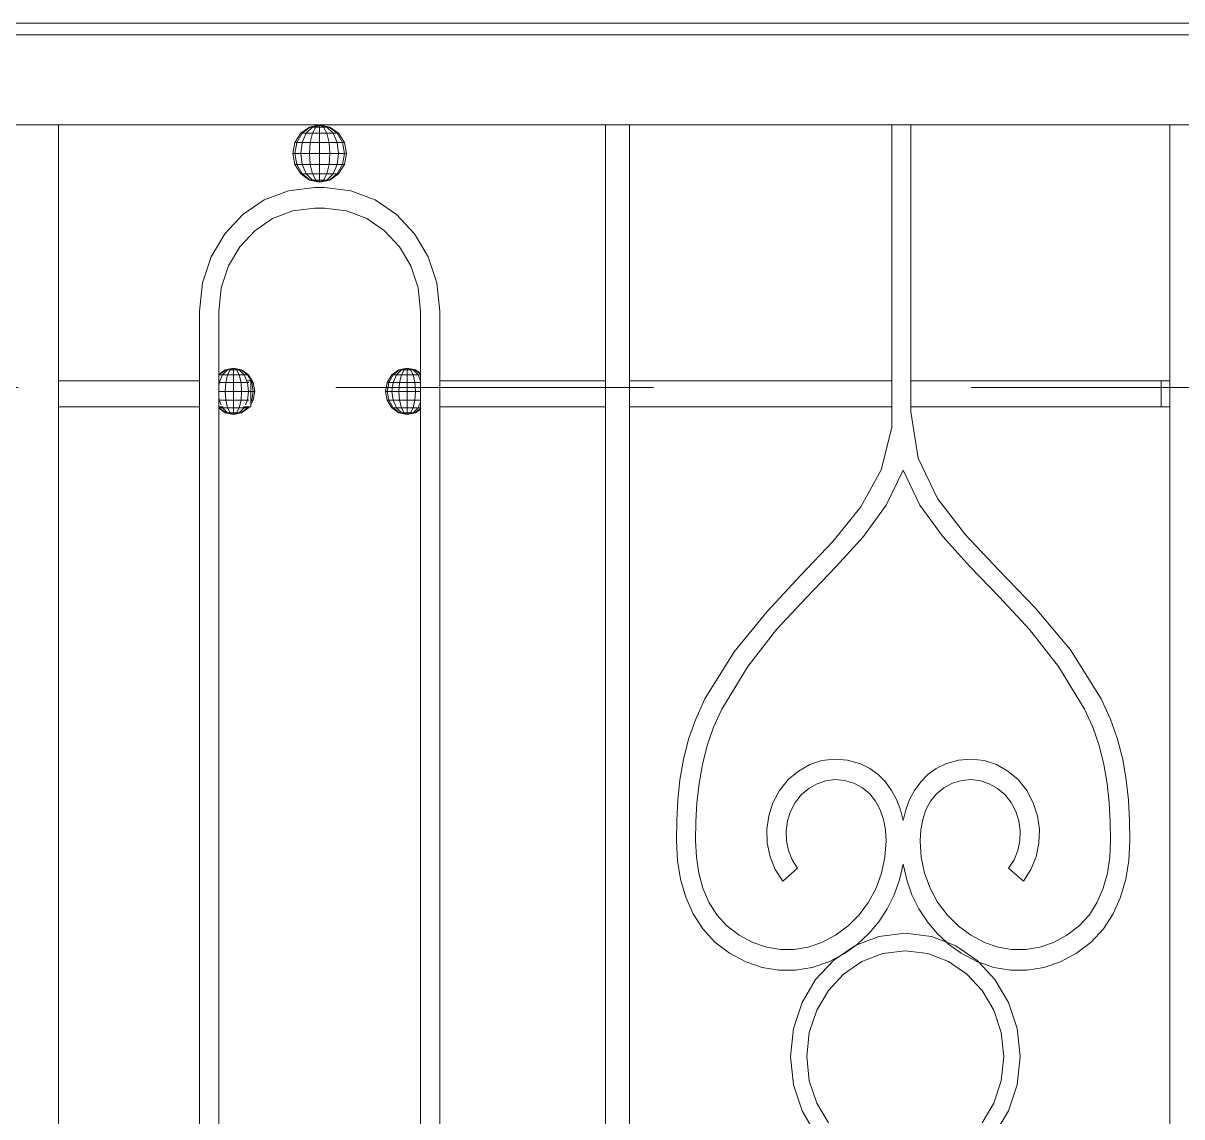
# Model space of a CAD drawing. Header units: millimetres. Extents: x 1832547 to 2001569, y -558009 to -417808.
# Drawn here: x 1944748.8 to 1945204.7, y -527630.6 to -527200.2 of the extents above; entities that cross this region are included whole.
import ezdxf

# ---------------------------------------------------------------- set-up
doc = ezdxf.new("R2010")
doc.units = ezdxf.units.MM
doc.header["$MEASUREMENT"] = 0
doc.linetypes.add('CENTER', pattern=[2, 1.25, -0.25, 0.25, -0.25])
doc.layers.add('CA.tim 67', color=67, linetype='CENTER', lineweight=9)
doc.layers.add('CA_manh 08', color=8, linetype='CONTINUOUS', lineweight=9)

msp = doc.modelspace()

# ---------------------------------------------------------------- linework, layer by layer
at = {"layer": 'CA.tim 67', "ltscale": 500}
msp.add_lwpolyline([(1963746.8, -527343.59), (1938240.83, -527343.59)], dxfattribs=at)
at = {"layer": 'CA_manh 08'}
for p, q in [((1943965.45, -527200.23), (1945563.55, -527200.23)), ((1945563.55, -527204.81), (1943965.45, -527204.81)), ((1944762.75, -527240.23), (1944734.82, -527240.23)), ((1944762.75, -527341), (1944762.75, -527240.23)), ((1944762.75, -527240.23), (1944865.45, -527240.23)), ((1944855.74, -527247.2), (1944858.02, -527243.53)), ((1944856.48, -527247.2), (1944858.58, -527243.53)), ((1944858.02, -527243.53), (1944861.43, -527241.09)), ((1944858.58, -527243.53), (1944858.02, -527243.53)), ((1944858.58, -527243.53), (1944861.73, -527241.09)), ((1944860.19, -527243.53), (1944858.58, -527243.53)), ((1944858.58, -527247.2), (1944860.19, -527243.53)), ((1944860.19, -527243.53), (1944862.61, -527241.09)), ((1944862.61, -527243.53), (1944860.19, -527243.53)), ((1944861.43, -527241.09), (1944865.45, -527240.23)), ((1944861.73, -527241.09), (1944861.43, -527241.09)), ((1944861.73, -527241.09), (1944865.45, -527240.23)), ((1944862.61, -527241.09), (1944861.73, -527241.09)), ((1944861.73, -527247.2), (1944862.61, -527243.53)), ((1944862.61, -527241.09), (1944865.45, -527240.23)), ((1944863.91, -527241.09), (1944862.61, -527241.09)), ((1944862.61, -527243.53), (1944863.91, -527241.09)), ((1944865.45, -527243.53), (1944862.61, -527243.53)), ((1944863.91, -527241.09), (1944865.45, -527240.23)), ((1944865.45, -527241.09), (1944863.91, -527241.09)), ((1944865.45, -527240.23), (1944865.45, -527241.09)), ((1944866.99, -527241.09), (1944865.45, -527240.23)), ((1944868.3, -527241.09), (1944865.45, -527240.23)), ((1944869.17, -527241.09), (1944865.45, -527240.23)), ((1944869.48, -527241.09), (1944865.45, -527240.23)), ((1944865.45, -527240.23), (1944977.92, -527240.23)), ((1944866.99, -527241.09), (1944865.45, -527241.09)), ((1944865.45, -527241.09), (1944865.45, -527243.53)), ((1944868.3, -527243.53), (1944865.45, -527243.53)), ((1944865.45, -527243.53), (1944865.45, -527247.2)), ((1944868.3, -527241.09), (1944866.99, -527241.09)), ((1944868.3, -527243.53), (1944866.99, -527241.09)), ((1944869.17, -527241.09), (1944868.3, -527241.09)), ((1944870.71, -527243.53), (1944868.3, -527241.09)), ((1944870.71, -527243.53), (1944868.3, -527243.53)), ((1944869.17, -527247.2), (1944868.3, -527243.53)), ((1944869.48, -527241.09), (1944869.17, -527241.09)), ((1944872.32, -527243.53), (1944869.17, -527241.09)), ((1944872.89, -527243.53), (1944869.48, -527241.09)), ((1945464.92, -527240.23), (1944870, -527240.23)), ((1944872.32, -527243.53), (1944870.71, -527243.53)), ((1944872.32, -527247.2), (1944870.71, -527243.53)), ((1944872.89, -527243.53), (1944872.32, -527243.53)), ((1944874.43, -527247.2), (1944872.32, -527243.53)), ((1944875.17, -527247.2), (1944872.89, -527243.53)), ((1944987.38, -527240.23), (1944977.92, -527240.23)), ((1944977.92, -527240.23), (1944977.92, -527341)), ((1944987.38, -527240.23), (1945090.58, -527240.23)), ((1944987.38, -527341), (1944987.38, -527240.23)), ((1945090.58, -527240.23), (1945090.58, -527341)), ((1945090.58, -527240.23), (1945098.14, -527240.23)), ((1945098.14, -527341), (1945098.14, -527240.23)), ((1945098.14, -527240.23), (1945199.99, -527240.23)), ((1945199.99, -527240.23), (1945209.45, -527240.23)), ((1945199.99, -527240.23), (1945199.99, -527341)), ((1944854.94, -527251.52), (1944855.74, -527247.2)), ((1944856.48, -527247.2), (1944855.74, -527247.2)), ((1944855.74, -527251.52), (1944856.48, -527247.2)), ((1944858.58, -527247.2), (1944856.48, -527247.2)), ((1944858.02, -527251.52), (1944858.58, -527247.2)), ((1944861.73, -527247.2), (1944858.58, -527247.2)), ((1944861.43, -527251.52), (1944861.73, -527247.2)), ((1944865.45, -527247.2), (1944861.73, -527247.2)), ((1944869.17, -527247.2), (1944865.45, -527247.2)), ((1944865.45, -527247.2), (1944865.45, -527251.52)), ((1944872.32, -527247.2), (1944869.17, -527247.2)), ((1944869.48, -527251.52), (1944869.17, -527247.2)), ((1944874.43, -527247.2), (1944872.32, -527247.2)), ((1944872.89, -527251.52), (1944872.32, -527247.2)), ((1944875.17, -527247.2), (1944874.43, -527247.2)), ((1944875.17, -527251.52), (1944874.43, -527247.2)), ((1944875.97, -527251.52), (1944875.17, -527247.2)), ((1944855.74, -527251.52), (1944854.94, -527251.52)), ((1944855.74, -527255.84), (1944854.94, -527251.52)), ((1944858.02, -527251.52), (1944855.74, -527251.52)), ((1944856.48, -527255.84), (1944855.74, -527251.52)), ((1944861.43, -527251.52), (1944858.02, -527251.52)), ((1944858.58, -527255.84), (1944858.02, -527251.52)), ((1944865.45, -527251.52), (1944861.43, -527251.52)), ((1944861.73, -527255.84), (1944861.43, -527251.52)), ((1944869.48, -527251.52), (1944865.45, -527251.52)), ((1944865.45, -527251.52), (1944865.45, -527255.84)), ((1944869.17, -527255.84), (1944869.48, -527251.52)), ((1944872.89, -527251.52), (1944869.48, -527251.52)), ((1944872.32, -527255.84), (1944872.89, -527251.52)), ((1944875.17, -527251.52), (1944872.89, -527251.52)), ((1944874.43, -527255.84), (1944875.17, -527251.52)), ((1944875.97, -527251.52), (1944875.17, -527251.52)), ((1944875.17, -527255.84), (1944875.97, -527251.52)), ((1944856.48, -527255.84), (1944855.74, -527255.84)), ((1944858.02, -527259.51), (1944855.74, -527255.84)), ((1944858.58, -527255.84), (1944856.48, -527255.84)), ((1944858.58, -527259.51), (1944856.48, -527255.84)), ((1944861.73, -527255.84), (1944858.58, -527255.84)), ((1944860.19, -527259.51), (1944858.58, -527255.84)), ((1944865.45, -527255.84), (1944861.73, -527255.84)), ((1944862.61, -527259.51), (1944861.73, -527255.84)), ((1944869.17, -527255.84), (1944865.45, -527255.84)), ((1944865.45, -527255.84), (1944865.45, -527259.51)), ((1944868.3, -527259.51), (1944869.17, -527255.84)), ((1944872.32, -527255.84), (1944869.17, -527255.84)), ((1944870.71, -527259.51), (1944872.32, -527255.84)), ((1944874.43, -527255.84), (1944872.32, -527255.84)), ((1944872.32, -527259.51), (1944874.43, -527255.84)), ((1944872.89, -527259.51), (1944875.17, -527255.84)), ((1944875.17, -527255.84), (1944874.43, -527255.84)), ((1944858.58, -527259.51), (1944858.02, -527259.51)), ((1944861.43, -527261.96), (1944858.02, -527259.51)), ((1944860.19, -527259.51), (1944858.58, -527259.51)), ((1944861.73, -527261.96), (1944858.58, -527259.51)), ((1944862.61, -527259.51), (1944860.19, -527259.51)), ((1944862.61, -527261.96), (1944860.19, -527259.51)), ((1944861.73, -527261.96), (1944861.43, -527261.96)), ((1944865.45, -527262.82), (1944861.43, -527261.96)), ((1944862.61, -527261.96), (1944861.73, -527261.96)), ((1944865.45, -527262.82), (1944861.73, -527261.96)), ((1944865.45, -527259.51), (1944862.61, -527259.51)), ((1944863.91, -527261.96), (1944862.61, -527259.51)), ((1944863.91, -527261.96), (1944862.61, -527261.96)), ((1944865.45, -527262.82), (1944862.61, -527261.96)), ((1944865.45, -527261.96), (1944863.91, -527261.96)), ((1944865.45, -527262.82), (1944863.91, -527261.96)), ((1944868.3, -527259.51), (1944865.45, -527259.51)), ((1944865.45, -527259.51), (1944865.45, -527261.96)), ((1944866.99, -527261.96), (1944865.45, -527261.96)), ((1944865.45, -527261.96), (1944865.45, -527262.82)), ((1944865.45, -527262.82), (1944869.48, -527261.96)), ((1944865.45, -527262.82), (1944869.17, -527261.96)), ((1944865.45, -527262.82), (1944868.3, -527261.96)), ((1944865.45, -527262.82), (1944866.99, -527261.96)), ((1944866.99, -527261.96), (1944868.3, -527259.51)), ((1944868.3, -527261.96), (1944866.99, -527261.96)), ((1944870.71, -527259.51), (1944868.3, -527259.51)), ((1944868.3, -527261.96), (1944870.71, -527259.51)), ((1944869.17, -527261.96), (1944868.3, -527261.96)), ((1944869.17, -527261.96), (1944872.32, -527259.51)), ((1944869.48, -527261.96), (1944869.17, -527261.96)), ((1944869.48, -527261.96), (1944872.89, -527259.51)), ((1944872.32, -527259.51), (1944870.71, -527259.51)), ((1944872.32, -527259.51), (1944872.89, -527259.51)), ((1944853.16, -527266.14), (1944843.61, -527269.81)), ((1944863.57, -527264.85), (1944853.16, -527266.14)), ((1944867.35, -527264.85), (1944863.57, -527264.85)), ((1944877.75, -527266.14), (1944867.35, -527264.85)), ((1944887.31, -527269.81), (1944877.75, -527266.14)), ((1944843.61, -527269.81), (1944835.18, -527275.57)), ((1944895.74, -527275.57), (1944887.31, -527269.81)), ((1944835.18, -527275.57), (1944828.15, -527283.13)), ((1944846.95, -527277.12), (1944854.92, -527274.06)), ((1944854.92, -527274.06), (1944863.6, -527272.98)), ((1944863.6, -527272.98), (1944867.32, -527272.98)), ((1944867.32, -527272.98), (1944875.99, -527274.06)), ((1944875.99, -527274.06), (1944883.96, -527277.12)), ((1944902.77, -527283.13), (1944895.74, -527275.57)), ((1944839.92, -527281.92), (1944846.95, -527277.12)), ((1944883.96, -527277.12), (1944890.99, -527281.92)), ((1944828.15, -527283.13), (1944822.78, -527292.18)), ((1944834.06, -527288.23), (1944839.92, -527281.92)), ((1944890.99, -527281.92), (1944896.86, -527288.22)), ((1944908.13, -527292.18), (1944902.77, -527283.13)), ((1944829.58, -527295.78), (1944834.06, -527288.23)), ((1944896.86, -527288.22), (1944901.33, -527295.77)), ((1944822.78, -527292.18), (1944819.37, -527302.45)), ((1944911.55, -527302.45), (1944908.13, -527292.18)), ((1944826.73, -527304.34), (1944829.58, -527295.78)), ((1944901.33, -527295.77), (1944904.18, -527304.33)), ((1944819.37, -527302.45), (1944818.17, -527313.62)), ((1944912.75, -527313.62), (1944911.55, -527302.45)), ((1944825.73, -527313.65), (1944826.73, -527304.34)), ((1944904.18, -527304.33), (1944905.18, -527313.65)), ((1944818.17, -527313.62), (1944818.17, -527341)), ((1944825.73, -527338.46), (1944825.73, -527313.65)), ((1944905.18, -527313.65), (1944905.18, -527338.1)), ((1944912.75, -527341), (1944912.75, -527313.62)), ((1944825.73, -527338.46), (1944828.23, -527336.67)), ((1944825.73, -527338.65), (1944825.73, -527338.46)), ((1944825.93, -527338.65), (1944825.73, -527338.65)), ((1944825.73, -527338.99), (1944825.93, -527338.65)), ((1944825.73, -527338.99), (1944825.73, -527338.65)), ((1944825.73, -527341), (1944825.73, -527338.99)), ((1944825.93, -527338.65), (1944828.48, -527336.67)), ((1944827.23, -527338.65), (1944825.93, -527338.65)), ((1944825.93, -527341.62), (1944827.23, -527338.65)), ((1944827.23, -527338.65), (1944829.18, -527336.67)), ((1944829.18, -527338.65), (1944827.23, -527338.65)), ((1944828.23, -527336.67), (1944831.49, -527335.97)), ((1944828.48, -527336.67), (1944828.23, -527336.67)), ((1944828.48, -527336.67), (1944831.49, -527335.97)), ((1944829.18, -527336.67), (1944828.48, -527336.67)), ((1944828.48, -527341.62), (1944829.18, -527338.65)), ((1944829.18, -527336.67), (1944831.49, -527335.97)), ((1944830.24, -527336.67), (1944829.18, -527336.67)), ((1944829.18, -527338.65), (1944830.24, -527336.67)), ((1944831.49, -527338.65), (1944829.18, -527338.65)), ((1944830.24, -527336.67), (1944831.49, -527335.97)), ((1944831.49, -527336.67), (1944830.24, -527336.67)), ((1944831.49, -527335.97), (1944831.49, -527336.67)), ((1944834.74, -527336.67), (1944831.49, -527335.97)), ((1944834.5, -527336.67), (1944831.49, -527335.97)), ((1944833.79, -527336.67), (1944831.49, -527335.97)), ((1944832.73, -527336.67), (1944831.49, -527335.97)), ((1944832.73, -527336.67), (1944831.49, -527336.67)), ((1944831.49, -527336.67), (1944831.49, -527338.65)), ((1944833.79, -527338.65), (1944831.49, -527338.65)), ((1944831.49, -527338.65), (1944831.49, -527341.62)), ((1944833.79, -527336.67), (1944832.73, -527336.67)), ((1944833.79, -527338.65), (1944832.73, -527336.67)), ((1944834.5, -527336.67), (1944833.79, -527336.67)), ((1944835.74, -527338.65), (1944833.79, -527336.67)), ((1944835.74, -527338.65), (1944833.79, -527338.65)), ((1944834.5, -527341.62), (1944833.79, -527338.65)), ((1944834.5, -527336.67), (1944834.74, -527336.67)), ((1944837.05, -527338.65), (1944834.5, -527336.67)), ((1944837.51, -527338.65), (1944834.74, -527336.67)), ((1944837.05, -527338.65), (1944835.74, -527338.65)), ((1944837.05, -527341.62), (1944835.74, -527338.65)), ((1944837.51, -527338.65), (1944837.05, -527338.65)), ((1944838.35, -527341), (1944837.05, -527338.65)), ((1944839.35, -527341.62), (1944837.51, -527338.65)), ((1944892.07, -527341.62), (1944893.91, -527338.65)), ((1944892.66, -527341.62), (1944894.37, -527338.65)), ((1944893.91, -527338.65), (1944896.67, -527336.67)), ((1944894.37, -527338.65), (1944893.91, -527338.65)), ((1944894.37, -527338.65), (1944896.92, -527336.67)), ((1944895.67, -527338.65), (1944894.37, -527338.65)), ((1944894.37, -527341.62), (1944895.67, -527338.65)), ((1944895.67, -527338.65), (1944897.63, -527336.67)), ((1944897.63, -527338.65), (1944895.67, -527338.65)), ((1944896.67, -527336.67), (1944899.93, -527335.97)), ((1944896.92, -527336.67), (1944896.67, -527336.67)), ((1944896.92, -527336.67), (1944899.93, -527335.97)), ((1944897.63, -527336.67), (1944896.92, -527336.67)), ((1944896.92, -527341.62), (1944897.63, -527338.65)), ((1944897.63, -527336.67), (1944899.93, -527335.97)), ((1944898.68, -527336.67), (1944897.63, -527336.67)), ((1944897.63, -527338.65), (1944898.68, -527336.67)), ((1944899.93, -527338.65), (1944897.63, -527338.65)), ((1944898.68, -527336.67), (1944899.93, -527335.97)), ((1944899.93, -527336.67), (1944898.68, -527336.67)), ((1944899.93, -527335.97), (1944899.93, -527336.67)), ((1944903.19, -527336.67), (1944899.93, -527335.97)), ((1944902.94, -527336.67), (1944899.93, -527335.97)), ((1944902.23, -527336.67), (1944899.93, -527335.97)), ((1944901.18, -527336.67), (1944899.93, -527335.97)), ((1944901.18, -527336.67), (1944899.93, -527336.67)), ((1944899.93, -527336.67), (1944899.93, -527338.65)), ((1944902.23, -527338.65), (1944899.93, -527338.65)), ((1944899.93, -527338.65), (1944899.93, -527341.62)), ((1944902.23, -527336.67), (1944901.18, -527336.67)), ((1944902.23, -527338.65), (1944901.18, -527336.67)), ((1944902.94, -527336.67), (1944902.23, -527336.67)), ((1944904.19, -527338.65), (1944902.23, -527336.67)), ((1944904.19, -527338.65), (1944902.23, -527338.65)), ((1944902.94, -527341.62), (1944902.23, -527338.65)), ((1944902.94, -527336.67), (1944903.19, -527336.67)), ((1944905.18, -527338.41), (1944902.94, -527336.67)), ((1944905.18, -527338.1), (1944903.19, -527336.67)), ((1944905.18, -527338.65), (1944904.19, -527338.65)), ((1944905.18, -527340.92), (1944904.19, -527338.65)), ((1944905.18, -527338.1), (1944905.18, -527338.41)), ((1944905.18, -527338.41), (1944905.18, -527338.65)), ((1944905.18, -527338.65), (1944905.18, -527340.92)), ((1944762.75, -527341), (1944818.17, -527341)), ((1944762.75, -527341), (1944762.75, -527351.16)), ((1944818.17, -527341), (1944818.17, -527351.16)), ((1944825.73, -527341), (1944825.85, -527341)), ((1944825.73, -527341.62), (1944825.73, -527341)), ((1944825.93, -527341.62), (1944825.73, -527341.62)), ((1944825.73, -527343.09), (1944825.93, -527341.62)), ((1944825.73, -527343.09), (1944825.73, -527341.62)), ((1944825.73, -527345.12), (1944825.73, -527343.09)), ((1944828.48, -527341.62), (1944825.93, -527341.62)), ((1944828.23, -527345.12), (1944828.48, -527341.62)), ((1944831.49, -527341.62), (1944828.48, -527341.62)), ((1944834.5, -527341.62), (1944831.49, -527341.62)), ((1944831.49, -527341.62), (1944831.49, -527345.12)), ((1944837.05, -527341.62), (1944834.5, -527341.62)), ((1944834.74, -527345.12), (1944834.5, -527341.62)), ((1944837.58, -527341.62), (1944837.05, -527341.62)), ((1944837.51, -527345.12), (1944837.05, -527341.62)), ((1944837.12, -527341), (1944838.35, -527341)), ((1944838.35, -527341.62), (1944838.34, -527345.12)), ((1944838.75, -527341.62), (1944838.35, -527341)), ((1944838.35, -527341), (1944838.35, -527341.62)), ((1944838.75, -527341.62), (1944838.35, -527341.62)), ((1944839.35, -527341.62), (1944838.75, -527341.62)), ((1944839.35, -527345.12), (1944838.75, -527341.62)), ((1944840, -527345.12), (1944839.35, -527341.62)), ((1944891.42, -527345.12), (1944892.07, -527341.62)), ((1944892.66, -527341.62), (1944892.07, -527341.62)), ((1944892.07, -527345.12), (1944892.66, -527341.62)), ((1944894.37, -527341.62), (1944892.66, -527341.62)), ((1944893.91, -527345.12), (1944894.37, -527341.62)), ((1944896.92, -527341.62), (1944894.37, -527341.62)), ((1944896.67, -527345.12), (1944896.92, -527341.62)), ((1944899.93, -527341.62), (1944896.92, -527341.62)), ((1944902.94, -527341.62), (1944899.93, -527341.62)), ((1944899.93, -527341.62), (1944899.93, -527345.12)), ((1944905.18, -527341.62), (1944902.94, -527341.62)), ((1944903.19, -527345.12), (1944902.94, -527341.62)), ((1944905.18, -527340.92), (1944905.18, -527341.62)), ((1944905.18, -527341.62), (1944905.18, -527345.12)), ((1944977.92, -527341), (1944912.75, -527341)), ((1944912.75, -527351.16), (1944912.75, -527341)), ((1944977.92, -527341), (1944977.92, -527351.16)), ((1945090.58, -527341), (1944987.38, -527341)), ((1944987.38, -527351.16), (1944987.38, -527341)), ((1945090.58, -527351.16), (1945090.58, -527341)), ((1945196.57, -527341), (1945098.14, -527341)), ((1945098.14, -527341), (1945098.14, -527351.16)), ((1945196.57, -527351.16), (1945196.57, -527341)), ((1945196.57, -527341), (1945199.99, -527341)), ((1945199.99, -527351.16), (1945199.99, -527341)), ((1944828.23, -527345.12), (1944825.73, -527345.12)), ((1944825.73, -527347.14), (1944825.73, -527345.12)), ((1944825.93, -527348.61), (1944825.73, -527347.14)), ((1944825.73, -527348.61), (1944825.73, -527347.14)), ((1944825.93, -527348.61), (1944825.73, -527348.61)), ((1944825.73, -527351.16), (1944825.73, -527348.61)), ((1944828.48, -527348.61), (1944825.93, -527348.61)), ((1944826.72, -527350.42), (1944825.93, -527348.61)), ((1944831.49, -527345.12), (1944828.23, -527345.12)), ((1944828.48, -527348.61), (1944828.23, -527345.12)), ((1944831.49, -527348.61), (1944828.48, -527348.61)), ((1944829.18, -527351.58), (1944828.48, -527348.61)), ((1944834.74, -527345.12), (1944831.49, -527345.12)), ((1944831.49, -527345.12), (1944831.49, -527348.61)), ((1944834.5, -527348.61), (1944831.49, -527348.61)), ((1944831.49, -527348.61), (1944831.49, -527351.58)), ((1944833.79, -527351.58), (1944834.5, -527348.61)), ((1944834.5, -527348.61), (1944834.74, -527345.12)), ((1944837.05, -527348.61), (1944834.5, -527348.61)), ((1944837.51, -527345.12), (1944834.74, -527345.12)), ((1944836.25, -527350.42), (1944837.05, -527348.61)), ((1944837.05, -527348.61), (1944837.51, -527345.12)), ((1944837.58, -527348.61), (1944837.05, -527348.61)), ((1944838.34, -527345.12), (1944837.51, -527345.12)), ((1944839.35, -527345.12), (1944838.34, -527345.12)), ((1944838.34, -527345.12), (1944838.35, -527348.61)), ((1944838.75, -527348.61), (1944838.35, -527348.61)), ((1944838.35, -527350.23), (1944839.35, -527348.61)), ((1944838.35, -527349.32), (1944838.75, -527348.61)), ((1944838.35, -527348.61), (1944838.35, -527349.32)), ((1944838.75, -527348.61), (1944839.35, -527345.12)), ((1944839.35, -527348.61), (1944838.75, -527348.61)), ((1944840, -527345.12), (1944839.35, -527345.12)), ((1944839.35, -527348.61), (1944840, -527345.12)), ((1944892.07, -527345.12), (1944891.42, -527345.12)), ((1944892.07, -527348.61), (1944891.42, -527345.12)), ((1944893.91, -527345.12), (1944892.07, -527345.12)), ((1944892.66, -527348.61), (1944892.07, -527345.12)), ((1944892.66, -527348.61), (1944892.07, -527348.61)), ((1944893.91, -527351.58), (1944892.07, -527348.61)), ((1944894.37, -527348.61), (1944892.66, -527348.61)), ((1944894.37, -527351.58), (1944892.66, -527348.61)), ((1944896.67, -527345.12), (1944893.91, -527345.12)), ((1944894.37, -527348.61), (1944893.91, -527345.12)), ((1944896.92, -527348.61), (1944894.37, -527348.61)), ((1944895.67, -527351.58), (1944894.37, -527348.61)), ((1944899.93, -527345.12), (1944896.67, -527345.12)), ((1944896.92, -527348.61), (1944896.67, -527345.12)), ((1944899.93, -527348.61), (1944896.92, -527348.61)), ((1944897.63, -527351.58), (1944896.92, -527348.61)), ((1944903.19, -527345.12), (1944899.93, -527345.12)), ((1944899.93, -527345.12), (1944899.93, -527348.61)), ((1944902.94, -527348.61), (1944899.93, -527348.61)), ((1944899.93, -527348.61), (1944899.93, -527351.58)), ((1944902.23, -527351.58), (1944902.94, -527348.61)), ((1944902.94, -527348.61), (1944903.19, -527345.12)), ((1944905.18, -527348.61), (1944902.94, -527348.61)), ((1944905.18, -527345.12), (1944903.19, -527345.12)), ((1944905.18, -527345.12), (1944905.18, -527348.61)), ((1944905.18, -527348.61), (1944905.18, -527349.32)), ((1944818.17, -527351.16), (1944762.75, -527351.16)), ((1944762.75, -527863.43), (1944762.75, -527351.16)), ((1944818.17, -527351.16), (1944818.17, -527863.43)), ((1944827.04, -527351.16), (1944825.73, -527351.16)), ((1944825.73, -527351.25), (1944825.73, -527351.16)), ((1944825.93, -527351.58), (1944825.73, -527351.25)), ((1944825.73, -527351.58), (1944825.73, -527351.25)), ((1944825.93, -527351.58), (1944825.73, -527351.58)), ((1944825.73, -527351.77), (1944825.73, -527351.58)), ((1944828.23, -527353.56), (1944825.73, -527351.77)), ((1944825.73, -527861.66), (1944825.73, -527351.77)), ((1944827.23, -527351.58), (1944825.93, -527351.58)), ((1944828.48, -527353.56), (1944825.93, -527351.58)), ((1944827.23, -527351.58), (1944827.04, -527351.16)), ((1944827.53, -527351.16), (1944827.04, -527351.16)), ((1944829.18, -527351.58), (1944827.23, -527351.58)), ((1944829.18, -527353.56), (1944827.23, -527351.58)), ((1944831.49, -527351.58), (1944829.18, -527351.58)), ((1944830.24, -527353.56), (1944829.18, -527351.58)), ((1944833.79, -527351.58), (1944831.49, -527351.58)), ((1944831.49, -527351.58), (1944831.49, -527353.56)), ((1944832.73, -527353.56), (1944833.79, -527351.58)), ((1944835.74, -527351.58), (1944833.79, -527351.58)), ((1944833.79, -527353.56), (1944835.74, -527351.58)), ((1944834.5, -527353.56), (1944837.05, -527351.58)), ((1944834.74, -527353.56), (1944837.51, -527351.58)), ((1944835.93, -527351.16), (1944835.45, -527351.16)), ((1944835.74, -527351.58), (1944835.93, -527351.16)), ((1944837.05, -527351.58), (1944835.74, -527351.58)), ((1944837.29, -527351.16), (1944835.93, -527351.16)), ((1944837.05, -527351.58), (1944837.29, -527351.16)), ((1944837.05, -527351.58), (1944837.51, -527351.58)), ((1944837.77, -527351.16), (1944837.29, -527351.16)), ((1944837.51, -527351.58), (1944837.77, -527351.16)), ((1944837.77, -527351.16), (1944838.35, -527351.16)), ((1944838.35, -527349.32), (1944838.35, -527350.23)), ((1944838.35, -527351.16), (1944838.35, -527350.23)), ((1944894.37, -527351.58), (1944893.91, -527351.58)), ((1944896.67, -527353.56), (1944893.91, -527351.58)), ((1944895.67, -527351.58), (1944894.37, -527351.58)), ((1944896.92, -527353.56), (1944894.37, -527351.58)), ((1944897.63, -527351.58), (1944895.67, -527351.58)), ((1944897.63, -527353.56), (1944895.67, -527351.58)), ((1944899.93, -527351.58), (1944897.63, -527351.58)), ((1944898.68, -527353.56), (1944897.63, -527351.58)), ((1944902.23, -527351.58), (1944899.93, -527351.58)), ((1944899.93, -527351.58), (1944899.93, -527353.56)), ((1944901.18, -527353.56), (1944902.23, -527351.58)), ((1944904.19, -527351.58), (1944902.23, -527351.58)), ((1944902.23, -527353.56), (1944904.19, -527351.58)), ((1944902.94, -527353.56), (1944905.18, -527351.82)), ((1944903.19, -527353.56), (1944905.18, -527352.13)), ((1944904.19, -527351.58), (1944905.18, -527349.32)), ((1944905.18, -527351.58), (1944904.19, -527351.58)), ((1944905.18, -527349.32), (1944905.18, -527351.58)), ((1944905.18, -527351.58), (1944905.18, -527351.82)), ((1944905.18, -527351.82), (1944905.18, -527352.13)), ((1944905.18, -527352.13), (1944905.18, -527868.32)), ((1944912.75, -527351.16), (1944977.92, -527351.16)), ((1944912.75, -527863.43), (1944912.75, -527351.16)), ((1944977.92, -527351.16), (1944977.92, -527863.43)), ((1944987.38, -527351.16), (1945090.58, -527351.16)), ((1944987.38, -527863.43), (1944987.38, -527351.16)), ((1945090.58, -527359.32), (1945090.58, -527351.16)), ((1945098.14, -527353.15), (1945098.14, -527351.16)), ((1945098.14, -527351.16), (1945196.57, -527351.16)), ((1945098.14, -527353.15), (1945100.99, -527371.46)), ((1945199.99, -527351.16), (1945196.57, -527351.16)), ((1945199.99, -527351.16), (1945199.99, -527863.43)), ((1944828.48, -527353.56), (1944828.23, -527353.56)), ((1944831.49, -527354.26), (1944828.23, -527353.56)), ((1944829.18, -527353.56), (1944828.48, -527353.56)), ((1944831.49, -527354.26), (1944828.48, -527353.56)), ((1944830.24, -527353.56), (1944829.18, -527353.56)), ((1944831.49, -527354.26), (1944829.18, -527353.56)), ((1944831.49, -527353.56), (1944830.24, -527353.56)), ((1944831.49, -527354.26), (1944830.24, -527353.56)), ((1944832.73, -527353.56), (1944831.49, -527353.56)), ((1944831.49, -527353.56), (1944831.49, -527354.26)), ((1944831.49, -527354.26), (1944834.74, -527353.56)), ((1944831.49, -527354.26), (1944834.5, -527353.56)), ((1944831.49, -527354.26), (1944833.79, -527353.56)), ((1944831.49, -527354.26), (1944832.73, -527353.56)), ((1944833.79, -527353.56), (1944832.73, -527353.56)), ((1944834.5, -527353.56), (1944833.79, -527353.56)), ((1944834.74, -527353.56), (1944834.5, -527353.56)), ((1944896.92, -527353.56), (1944896.67, -527353.56)), ((1944899.93, -527354.26), (1944896.67, -527353.56)), ((1944897.63, -527353.56), (1944896.92, -527353.56)), ((1944899.93, -527354.26), (1944896.92, -527353.56)), ((1944898.68, -527353.56), (1944897.63, -527353.56)), ((1944899.93, -527354.26), (1944897.63, -527353.56)), ((1944899.93, -527353.56), (1944898.68, -527353.56)), ((1944899.93, -527354.26), (1944898.68, -527353.56)), ((1944901.18, -527353.56), (1944899.93, -527353.56)), ((1944899.93, -527353.56), (1944899.93, -527354.26)), ((1944899.93, -527354.26), (1944903.19, -527353.56)), ((1944899.93, -527354.26), (1944902.94, -527353.56)), ((1944899.93, -527354.26), (1944902.23, -527353.56)), ((1944899.93, -527354.26), (1944901.18, -527353.56)), ((1944902.23, -527353.56), (1944901.18, -527353.56)), ((1944902.94, -527353.56), (1944902.23, -527353.56)), ((1944903.19, -527353.56), (1944902.94, -527353.56)), ((1945086.42, -527375.94), (1945090.58, -527359.32)), ((1945100.99, -527371.46), (1945108.57, -527387.25)), ((1945078.37, -527390.56), (1945086.42, -527375.94)), ((1945095.04, -527376.17), (1945088.42, -527389.88)), ((1945101.66, -527389.88), (1945095.04, -527376.17)), ((1945088.42, -527389.88), (1945079.42, -527402.28)), ((1945110.65, -527402.28), (1945101.66, -527389.88)), ((1945108.57, -527387.25), (1945119.63, -527401.6)), ((1945067.49, -527404.11), (1945078.37, -527390.56)), ((1945079.42, -527402.28), (1945068.76, -527414.09)), ((1945121.31, -527414.09), (1945110.65, -527402.28)), ((1945119.63, -527401.6), (1945132.87, -527415.58)), ((1945054.84, -527417.51), (1945067.49, -527404.11)), ((1945068.76, -527414.09), (1945057.15, -527426.04)), ((1945132.93, -527426.04), (1945121.31, -527414.09)), ((1945132.87, -527415.58), (1945147.04, -527430.28)), ((1945041.51, -527431.7), (1945054.84, -527417.51)), ((1945057.15, -527426.04), (1945045.28, -527438.88)), ((1945144.79, -527438.88), (1945132.93, -527426.04)), ((1945147.04, -527430.28), (1945160.85, -527446.78)), ((1945028.55, -527447.61), (1945041.51, -527431.7)), ((1945045.28, -527438.88), (1945033.89, -527453.33)), ((1945156.19, -527453.33), (1945144.79, -527438.88)), ((1945017.05, -527466.16), (1945028.55, -527447.61)), ((1945160.85, -527446.78), (1945173.02, -527466.16)), ((1945033.89, -527453.33), (1945023.66, -527470.12)), ((1945166.41, -527470.12), (1945156.19, -527453.33)), ((1945013.43, -527474.09), (1945017.05, -527466.16)), ((1945173.02, -527466.16), (1945176.65, -527474.09)), ((1945023.66, -527470.12), (1945020.43, -527477.24)), ((1945169.64, -527477.24), (1945166.41, -527470.12)), ((1945010.65, -527482.03), (1945013.43, -527474.09)), ((1945176.65, -527474.09), (1945179.43, -527482.03)), ((1945020.43, -527477.24), (1945017.92, -527484.53)), ((1945172.15, -527484.53), (1945169.64, -527477.24)), ((1945008.61, -527489.99), (1945010.65, -527482.03)), ((1945017.92, -527484.53), (1945016.06, -527491.95)), ((1945174.02, -527491.95), (1945172.15, -527484.53)), ((1945179.43, -527482.03), (1945181.46, -527489.99)), ((1945007.22, -527497.97), (1945008.61, -527489.99)), ((1945063.1, -527490.42), (1945068.11, -527489.8)), ((1945068.11, -527489.8), (1945073.2, -527490.2)), ((1945073.2, -527490.2), (1945078.24, -527491.64)), ((1945111.83, -527491.64), (1945116.87, -527490.2)), ((1945116.87, -527490.2), (1945121.96, -527489.8)), ((1945121.96, -527489.8), (1945126.98, -527490.42)), ((1945181.46, -527489.99), (1945182.86, -527497.97)), ((1945016.06, -527491.95), (1945014.75, -527499.45)), ((1945049.82, -527497.92), (1945053.82, -527494.52)), ((1945053.82, -527494.52), (1945058.29, -527492.01)), ((1945058.29, -527492.01), (1945063.1, -527490.42)), ((1945078.24, -527491.64), (1945081.97, -527493.51)), ((1945081.97, -527493.51), (1945085.26, -527495.93)), ((1945104.82, -527495.93), (1945108.1, -527493.51)), ((1945108.1, -527493.51), (1945111.83, -527491.64)), ((1945126.98, -527490.42), (1945131.78, -527492.01)), ((1945131.78, -527492.01), (1945136.25, -527494.52)), ((1945136.25, -527494.52), (1945140.26, -527497.92)), ((1945175.32, -527499.45), (1945174.02, -527491.95)), ((1945006.36, -527505.96), (1945007.22, -527497.97)), ((1945046.41, -527502.17), (1945049.82, -527497.92)), ((1945064.63, -527498.37), (1945061.16, -527499.52)), ((1945068.26, -527497.92), (1945064.63, -527498.37)), ((1945071.94, -527498.21), (1945068.26, -527497.92)), ((1945075.6, -527499.26), (1945071.94, -527498.21)), ((1945079.03, -527501.07), (1945075.6, -527499.26)), ((1945085.26, -527495.93), (1945088.1, -527498.82)), ((1945088.1, -527498.82), (1945090.5, -527502.13)), ((1945099.57, -527502.13), (1945101.97, -527498.82)), ((1945101.97, -527498.82), (1945104.82, -527495.93)), ((1945114.48, -527499.26), (1945111.05, -527501.07)), ((1945118.13, -527498.21), (1945114.48, -527499.26)), ((1945121.82, -527497.92), (1945118.13, -527498.21)), ((1945125.44, -527498.37), (1945121.82, -527497.92)), ((1945128.91, -527499.52), (1945125.44, -527498.37)), ((1945140.26, -527497.92), (1945143.67, -527502.17)), ((1945182.86, -527497.97), (1945183.71, -527505.96)), ((1945014.75, -527499.45), (1945013.93, -527506.98)), ((1945043.8, -527507.02), (1945046.41, -527502.17)), ((1945055.04, -527503.8), (1945052.58, -527506.87)), ((1945057.94, -527501.34), (1945055.04, -527503.8)), ((1945061.16, -527499.52), (1945057.94, -527501.34)), ((1945081.91, -527503.48), (1945079.03, -527501.07)), ((1945084.24, -527506.41), (1945081.91, -527503.48)), ((1945090.5, -527502.13), (1945092.46, -527505.79)), ((1945097.62, -527505.79), (1945099.57, -527502.13)), ((1945108.17, -527503.48), (1945105.83, -527506.41)), ((1945111.05, -527501.07), (1945108.17, -527503.48)), ((1945132.14, -527501.34), (1945128.91, -527499.52)), ((1945135.03, -527503.8), (1945132.14, -527501.34)), ((1945137.5, -527506.87), (1945135.03, -527503.8)), ((1945143.67, -527502.17), (1945146.27, -527507.03)), ((1945176.14, -527506.98), (1945175.32, -527499.45)), ((1945005.94, -527513.96), (1945006.36, -527505.96)), ((1945013.93, -527506.98), (1945013.51, -527514.49)), ((1945042.14, -527512.21), (1945043.8, -527507.02)), ((1945052.58, -527506.87), (1945050.69, -527510.39)), ((1945086.04, -527509.8), (1945084.24, -527506.41)), ((1945092.46, -527505.79), (1945093.97, -527509.76)), ((1945096.1, -527509.76), (1945097.62, -527505.79)), ((1945105.83, -527506.41), (1945104.03, -527509.8)), ((1945139.38, -527510.39), (1945137.5, -527506.87)), ((1945146.27, -527507.03), (1945147.93, -527512.21)), ((1945176.57, -527514.49), (1945176.14, -527506.98)), ((1945183.71, -527505.96), (1945184.14, -527513.96)), ((1945041.41, -527517.57), (1945042.14, -527512.21)), ((1945050.69, -527510.39), (1945049.49, -527514.15)), ((1945087.32, -527513.58), (1945086.04, -527509.8)), ((1945093.97, -527509.76), (1945095.04, -527513.96)), ((1945095.04, -527513.96), (1945096.1, -527509.76)), ((1945104.03, -527509.8), (1945102.76, -527513.58)), ((1945140.59, -527514.15), (1945139.38, -527510.39)), ((1945147.93, -527512.21), (1945148.67, -527517.57)), ((1945005.84, -527521.98), (1945005.94, -527513.96)), ((1945013.51, -527514.49), (1945013.41, -527521.92)), ((1945041.6, -527522.97), (1945041.41, -527517.57)), ((1945049.49, -527514.15), (1945048.96, -527518.04)), ((1945088.08, -527517.66), (1945087.32, -527513.58)), ((1945102.76, -527513.58), (1945101.99, -527517.66)), ((1945141.11, -527518.04), (1945140.59, -527514.15)), ((1945148.67, -527517.57), (1945148.48, -527522.97)), ((1945176.67, -527521.92), (1945176.57, -527514.49)), ((1945184.14, -527513.96), (1945184.23, -527521.98)), ((1945006.25, -527529.69), (1945005.84, -527521.98)), ((1945013.41, -527521.92), (1945013.73, -527528.43)), ((1945048.96, -527518.04), (1945049.11, -527521.94)), ((1945049.11, -527521.94), (1945049.92, -527525.77)), ((1945087.88, -527528.47), (1945088.33, -527521.99)), ((1945088.33, -527521.99), (1945088.08, -527517.66)), ((1945101.99, -527517.66), (1945101.74, -527521.99)), ((1945101.74, -527521.99), (1945102.19, -527528.47)), ((1945140.15, -527525.77), (1945140.96, -527521.94)), ((1945140.96, -527521.94), (1945141.11, -527518.04)), ((1945176.35, -527528.43), (1945176.67, -527521.92)), ((1945184.23, -527521.98), (1945183.82, -527529.7)), ((1945042.71, -527528.26), (1945041.6, -527522.97)), ((1945049.92, -527525.77), (1945051.4, -527529.41)), ((1945138.68, -527529.41), (1945140.15, -527525.77)), ((1945148.48, -527522.97), (1945147.36, -527528.26)), ((1945007.45, -527537.13), (1945006.25, -527529.69)), ((1945013.73, -527528.43), (1945014.67, -527534.69)), ((1945044.74, -527533.29), (1945042.71, -527528.26)), ((1945051.4, -527529.41), (1945053.53, -527532.77)), ((1945086.55, -527534.72), (1945087.88, -527528.47)), ((1945095.04, -527531.22), (1945093.63, -527537.34)), ((1945096.45, -527537.34), (1945095.04, -527531.22)), ((1945102.19, -527528.47), (1945103.52, -527534.72)), ((1945136.55, -527532.77), (1945138.68, -527529.41)), ((1945147.36, -527528.26), (1945145.34, -527533.29)), ((1945175.41, -527534.69), (1945176.35, -527528.43)), ((1945183.82, -527529.7), (1945182.63, -527537.13)), ((1945014.67, -527534.69), (1945016.28, -527540.62)), ((1945047.68, -527537.92), (1945044.74, -527533.29)), ((1945053.53, -527532.77), (1945047.68, -527537.92)), ((1945084.39, -527540.64), (1945086.55, -527534.72)), ((1945103.52, -527534.72), (1945105.69, -527540.64)), ((1945142.4, -527537.92), (1945136.55, -527532.77)), ((1945145.34, -527533.29), (1945142.4, -527537.92)), ((1945173.79, -527540.62), (1945175.41, -527534.69)), ((1945009.48, -527544.17), (1945007.45, -527537.13)), ((1945093.63, -527537.34), (1945091.55, -527543.2)), ((1945098.53, -527543.2), (1945096.45, -527537.34)), ((1945182.63, -527537.13), (1945180.6, -527544.17)), ((1945012.38, -527550.71), (1945009.48, -527544.17)), ((1945016.28, -527540.62), (1945018.62, -527546.13)), ((1945081.44, -527546.13), (1945084.39, -527540.64)), ((1945091.55, -527543.2), (1945088.83, -527548.72)), ((1945101.25, -527548.72), (1945098.53, -527543.2)), ((1945105.69, -527540.64), (1945108.63, -527546.13)), ((1945171.45, -527546.13), (1945173.79, -527540.62)), ((1945180.6, -527544.17), (1945177.7, -527550.71)), ((1945018.62, -527546.13), (1945021.75, -527551.11)), ((1945077.76, -527551.11), (1945081.44, -527546.13)), ((1945088.83, -527548.72), (1945085.5, -527553.84)), ((1945104.58, -527553.84), (1945101.25, -527548.72)), ((1945108.63, -527546.13), (1945112.32, -527551.11)), ((1945168.33, -527551.11), (1945171.45, -527546.13)), ((1945016.2, -527556.63), (1945012.38, -527550.71)), ((1945021.75, -527551.11), (1945025.7, -527555.49)), ((1945073.39, -527555.49), (1945077.76, -527551.11)), ((1945085.5, -527553.84), (1945081.59, -527558.51)), ((1945108.48, -527558.51), (1945104.58, -527553.84)), ((1945112.32, -527551.11), (1945116.68, -527555.49)), ((1945164.37, -527555.49), (1945168.33, -527551.11)), ((1945177.7, -527550.71), (1945173.88, -527556.63)), ((1945020.98, -527561.83), (1945016.2, -527556.63)), ((1945025.7, -527555.49), (1945030.54, -527559.16)), ((1945068.39, -527559.16), (1945073.39, -527555.49)), ((1945081.59, -527558.51), (1945077.14, -527562.65)), ((1945085.53, -527559.62), (1945095.89, -527558.34)), ((1945095.89, -527558.34), (1945106.25, -527559.62)), ((1945108.48, -527558.51), (1945112.09, -527561.87)), ((1945116.68, -527555.49), (1945121.69, -527559.16)), ((1945159.53, -527559.16), (1945164.37, -527555.49)), ((1945173.88, -527556.63), (1945169.1, -527561.83)), ((1945026.76, -527566.2), (1945020.98, -527561.83)), ((1945030.54, -527559.16), (1945035.89, -527561.98)), ((1945035.89, -527561.98), (1945041.3, -527563.86)), ((1945057.65, -527563.86), (1945063.05, -527561.98)), ((1945063.05, -527561.98), (1945068.39, -527559.16)), ((1945076.54, -527563.07), (1945072.18, -527566.2)), ((1945076.01, -527563.28), (1945076.54, -527563.07)), ((1945085.53, -527559.62), (1945076.54, -527563.07)), ((1945076.54, -527563.07), (1945077.14, -527562.65)), ((1945112.09, -527561.87), (1945106.25, -527559.62)), ((1945112.93, -527562.65), (1945112.09, -527561.87)), ((1945112.09, -527561.87), (1945115.76, -527563.28)), ((1945117.9, -527566.2), (1945112.93, -527562.65)), ((1945121.69, -527559.16), (1945127.02, -527561.98)), ((1945127.02, -527561.98), (1945132.43, -527563.86)), ((1945154.18, -527561.98), (1945148.78, -527563.86)), ((1945154.18, -527561.98), (1945159.53, -527559.16)), ((1945169.1, -527561.83), (1945163.32, -527566.2)), ((1945026.76, -527566.2), (1945033.13, -527569.55)), ((1945041.3, -527563.86), (1945046.74, -527564.8)), ((1945046.74, -527564.8), (1945052.2, -527564.8)), ((1945052.2, -527564.8), (1945057.65, -527563.86)), ((1945065.8, -527569.55), (1945070.29, -527567.19)), ((1945070.29, -527567.19), (1945067.62, -527569.02)), ((1945070.29, -527567.19), (1945076.01, -527563.28)), ((1945072.18, -527566.2), (1945070.29, -527567.19)), ((1945087.01, -527566.36), (1945078.85, -527569.49)), ((1945095.89, -527565.26), (1945087.01, -527566.36)), ((1945104.77, -527566.36), (1945095.89, -527565.26)), ((1945112.93, -527569.49), (1945104.77, -527566.36)), ((1945115.76, -527563.28), (1945124.16, -527569.02)), ((1945124.27, -527569.55), (1945117.9, -527566.2)), ((1945132.43, -527563.86), (1945137.87, -527564.8)), ((1945137.87, -527564.8), (1945143.33, -527564.8)), ((1945143.33, -527564.8), (1945148.78, -527563.86)), ((1945163.32, -527566.2), (1945156.94, -527569.55)), ((1945039.62, -527571.78), (1945033.13, -527569.55)), ((1945046.18, -527572.9), (1945039.62, -527571.78)), ((1945052.76, -527572.9), (1945059.32, -527571.78)), ((1945065.8, -527569.55), (1945059.32, -527571.78)), ((1945060.61, -527576.54), (1945067.62, -527569.02)), ((1945078.85, -527569.49), (1945071.65, -527574.41)), ((1945120.13, -527574.41), (1945112.93, -527569.49)), ((1945124.16, -527569.02), (1945124.84, -527569.75)), ((1945124.84, -527569.75), (1945124.27, -527569.55)), ((1945124.84, -527569.75), (1945130.76, -527571.78)), ((1945131.17, -527576.54), (1945124.84, -527569.75)), ((1945137.32, -527572.9), (1945130.76, -527571.78)), ((1945150.46, -527571.78), (1945143.9, -527572.9)), ((1945156.94, -527569.55), (1945150.46, -527571.78)), ((1945046.18, -527572.9), (1945052.76, -527572.9)), ((1945055.27, -527585.56), (1945060.61, -527576.54)), ((1945071.65, -527574.41), (1945065.64, -527580.87)), ((1945126.14, -527580.87), (1945120.13, -527574.41)), ((1945131.17, -527576.54), (1945136.51, -527585.56)), ((1945143.9, -527572.9), (1945137.32, -527572.9)), ((1945065.64, -527580.87), (1945061.06, -527588.6)), ((1945130.72, -527588.6), (1945126.14, -527580.87)), ((1945051.87, -527595.78), (1945055.27, -527585.56)), ((1945136.51, -527585.56), (1945139.91, -527595.78)), ((1945061.06, -527588.6), (1945058.14, -527597.36)), ((1945133.64, -527597.36), (1945130.72, -527588.6)), ((1945050.67, -527606.91), (1945051.87, -527595.78)), ((1945058.14, -527597.36), (1945057.12, -527606.91)), ((1945134.66, -527606.91), (1945133.64, -527597.36)), ((1945139.91, -527595.78), (1945141.11, -527606.91)), ((1945051.87, -527618.04), (1945050.67, -527606.91)), ((1945057.12, -527606.91), (1945058.14, -527616.45)), ((1945133.64, -527616.45), (1945134.66, -527606.91)), ((1945141.11, -527606.91), (1945139.91, -527618.04)), ((1945058.14, -527616.45), (1945061.06, -527625.21)), ((1945130.72, -527625.21), (1945133.64, -527616.45)), ((1945055.27, -527628.26), (1945051.87, -527618.04)), ((1945139.91, -527618.04), (1945136.51, -527628.26)), ((1945061.06, -527625.21), (1945065.64, -527632.95)), ((1945126.14, -527632.95), (1945130.72, -527625.21)), ((1945060.61, -527637.27), (1945055.27, -527628.26)), ((1945136.51, -527628.26), (1945131.17, -527637.27))]:
    msp.add_line(p, q, dxfattribs=at)

doc.saveas('drawing.dxf')
